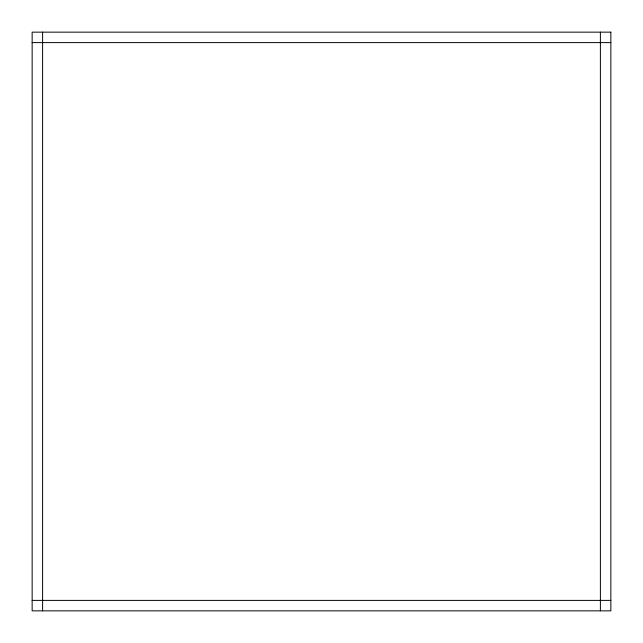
<?xml version="1.0" encoding="UTF-8"?>
<svg xmlns="http://www.w3.org/2000/svg" width="643" height="643" viewBox="0 0 643 643"><rect width="100%" height="100%" fill="white"/><g stroke="black" fill="none" stroke-linecap="round" stroke-linejoin="round"><path stroke-width="0.96" d="M32.15 42.607L610.85 42.607M32.15 600.393L610.85 600.393M600.393 32.15L600.393 610.85M42.607 32.15L42.607 610.85M610.85 32.15L32.15 32.15L32.15 610.85L610.85 610.85L610.85 32.15"/></g></svg>
